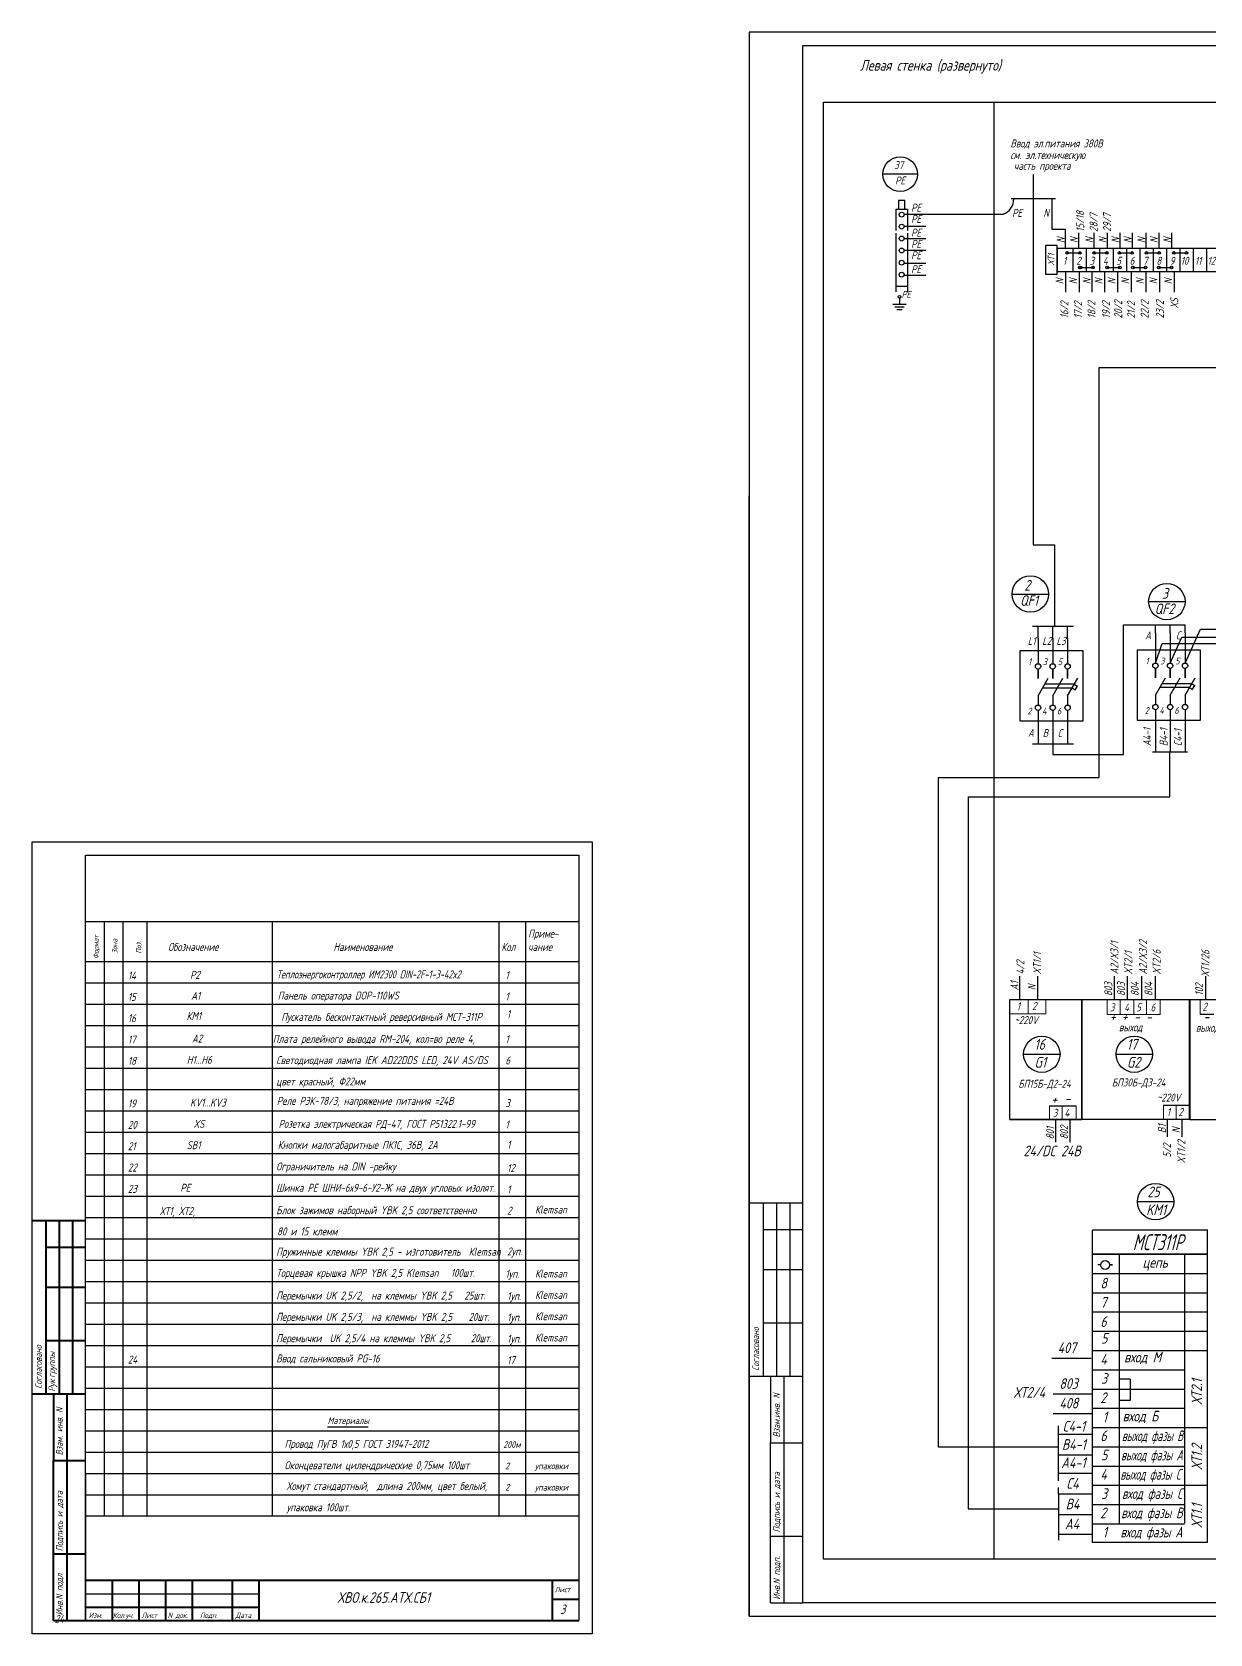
# Model space of a CAD drawing. Header units: millimetres. Extents: x 2155 to 4370, y 1157 to 1761.
# Drawn here: x 3260 to 3702, y 1160 to 1761 of the extents above; entities that cross this region are included whole.
import ezdxf

# ---------------------------------------------------------------- set-up
doc = ezdxf.new("R2010")
doc.units = ezdxf.units.MM
doc.linetypes.add('HIDDEN', pattern=[0.375, 0.25, -0.125])
doc.layers.add('MAIN', color=7, linetype='Continuous', lineweight=50)
for name, color, linetype in [('TEXT', 250, 'Continuous'), ('АСУТП', 7, 'Continuous'), ('ссылки', 7, 'Continuous')]:
    doc.layers.add(name, color=color, linetype=linetype)
doc.styles.add('GOST тип А', font='GOST_A.TTF', dxfattribs={"oblique": 15})
doc.styles.get("Standard").update_dxf_attribs({"font": 'GOST_A.TTF', "width": 0.8, "oblique": 15, "height": 3})

msp = doc.modelspace()

# ---------------------------------------------------------------- linework, layer by layer
at = {"color": 7}
for p, q in [((4370.023, 1761.1508), (3529.023, 1761.1508)), ((3529.023, 1761.1508), (3529.023, 1167.1508)), ((3583.9805, 1694.6882, -124.479), (3583.9805, 1690.6882, -124.479)), ((3583.9805, 1694.6882, -124.479), (3588.333, 1694.6882, -124.479)), ((3583.9805, 1694.6882, -124.479), (3584.9805, 1694.6882, -124.479)), ((3587.333, 1697.9657, -124.479), (3584.9805, 1697.9657, -124.479)), ((3584.9805, 1697.9657, -124.479), (3584.9805, 1694.6882, -124.479)), ((3587.333, 1694.6882, -124.479), (3587.333, 1697.9657, -124.479)), ((3587.333, 1694.6882, -124.479), (3588.333, 1694.6882, -124.479)), ((3588.333, 1694.6882, -124.479), (3588.333, 1690.6882, -124.479)), ((3642.3969, 1698.6635, -124.479), (3642.3969, 1687.2477, -124.479)), ((3583.9805, 1690.6882, -124.479), (3583.9805, 1686.6882, -124.479)), ((3587.0462, 1692.8775, -124.479), (3624.1532, 1692.8775, -124.479)), ((3587.0659, 1688.3504, -124.479), (3595.1733, 1688.3504, -124.479)), ((3588.333, 1690.6882, -124.479), (3588.333, 1686.6882, -124.479)), ((3583.9805, 1685.704, -124.479), (3583.9805, 1681.704, -124.479)), ((3583.9805, 1682.1961, -124.479), (3583.9805, 1665.9012, -124.479)), ((3587.0659, 1683.6692, -124.479), (3595.1733, 1683.6692, -124.479)), ((3588.333, 1685.704, -124.479), (3588.333, 1681.704, -124.479)), ((3588.333, 1682.1961, -124.479), (3588.333, 1665.9012, -124.479)), ((3642.3969, 1687.2477, -124.479), (3647.5006, 1687.2477, -124.479)), ((3647.5006, 1687.2477, -124.479), (3647.5006, 1680.051, -124.479)), ((3652.534, 1680.1288, -124.479), (3652.534, 1685.8864, -124.479)), ((3658.2774, 1680.1288, -124.479), (3658.2774, 1685.8864, -124.479)), ((3663.2622, 1680.1288, -124.479), (3663.2622, 1685.8864, -124.479)), ((3668.045, 1680.1288, -124.479), (3668.045, 1685.8864, -124.479)), ((3672.6916, 1680.1288, -124.479), (3672.6916, 1685.8864, -124.479)), ((3677.8291, 1680.1288, -124.479), (3677.8291, 1685.8864, -124.479)), ((3682.6776, 1680.1288, -124.479), (3682.6776, 1685.8864, -124.479)), ((3687.4848, 1680.1288, -124.479), (3687.4848, 1685.8864, -124.479)), ((3587.0659, 1679.3371, -124.479), (3595.1733, 1679.3371, -124.479)), ((3640.0948, 1681.1288, -124.479), (3640.0948, 1670.3788, -124.479)), ((3644.4495, 1681.1288, -124.479), (3640.0948, 1681.1288, -124.479)), ((3640.0948, 1680.1288, -124.479), (3640.0948, 1671.3788, -124.479)), ((3640.0948, 1680.1288, -124.479), (3640.0948, 1671.3788, -124.479)), ((3640.0948, 1680.1288, -124.479), (3640.0948, 1671.3788, -124.479)), ((3644.4495, 1670.3788, -124.479), (3644.4495, 1681.1288, -124.479)), ((3644.4495, 1680.1288, -124.479), (3644.4495, 1671.3788, -124.479)), ((3644.4495, 1680.1288, -124.479), (3700.4529, 1680.1288, -124.479)), ((3650.367, 1680.1288, -124.479), (3650.367, 1671.3788, -124.479)), ((3655.3736, 1680.1288, -124.479), (3655.3736, 1671.3788, -124.479)), ((3660.3803, 1680.1288, -124.479), (3660.3803, 1671.3788, -124.479)), ((3665.3869, 1680.1288, -124.479), (3665.3869, 1671.3788, -124.479)), ((3670.3935, 1680.1288, -124.479), (3670.3935, 1671.3788, -124.479)), ((3675.4002, 1680.1288, -124.479), (3675.4002, 1671.3788, -124.479)), ((3680.4068, 1680.1288, -124.479), (3680.4068, 1671.3788, -124.479)), ((3685.4135, 1680.1288, -124.479), (3685.4135, 1671.3788, -124.479)), ((3690.4201, 1680.1288, -124.479), (3690.4201, 1671.3788, -124.479)), ((3695.4267, 1680.1288, -124.479), (3695.4267, 1671.3788, -124.479)), ((3700.4529, 1680.1288, -124.479), (3700.4529, 1671.3788, -124.479)), ((3700.4529, 1680.1288, -124.479), (3700.4529, 1671.3788, -124.479)), ((3700.4529, 1680.1288, -124.479), (3700.4529, 1671.3788, -124.479)), ((3700.4529, 1680.1288, -124.479), (3700.4529, 1671.3788, -124.479)), ((3700.4529, 1680.1288, -124.479), (4047.791, 1680.1288, -124.479)), ((3583.9805, 1672.1762, -124.479), (3583.9805, 1668.1762, -124.479)), ((3587.0659, 1674.5372, -124.479), (3595.1733, 1674.5372, -124.479)), ((3588.333, 1672.1762, -124.479), (3588.333, 1668.1762, -124.479)), ((3640.0948, 1670.3788, -124.479), (3644.4495, 1670.3788, -124.479)), ((3644.4495, 1671.3788, -124.479), (3700.4529, 1671.3788, -124.479)), ((3647.745, 1663.5855, -124.479), (3647.745, 1671.3254, -124.479)), ((3652.8318, 1663.5855, -124.479), (3652.8318, 1671.3254, -124.479)), ((3657.6195, 1663.5855, -124.479), (3657.6195, 1671.3254, -124.479)), ((3662.3696, 1663.5855, -124.479), (3662.3696, 1671.3254, -124.479)), ((3667.2444, 1663.5855, -124.479), (3667.2444, 1671.3254, -124.479)), ((3672.3313, 1663.5855, -124.479), (3672.3313, 1671.3254, -124.479)), ((3677.842, 1663.5855, -124.479), (3677.842, 1671.3254, -124.479)), ((3682.9288, 1663.5855, -124.479), (3682.9288, 1671.3254, -124.479)), ((3688.4395, 1663.5855, -124.479), (3688.4395, 1671.3254, -124.479)), ((3700.4529, 1671.3788, -124.479), (4047.791, 1671.3788, -124.479)), ((3583.9805, 1668.1762, -124.479), (3583.9805, 1663.6841, -124.479)), ((3583.9805, 1665.9012, -124.479), (3588.333, 1665.9012, -124.479)), ((3587.0659, 1669.9433, -124.479), (3595.1733, 1669.9433, -124.479)), ((3588.333, 1668.1762, -124.479), (3588.333, 1663.6841, -124.479)), ((3529.023, 1167.1508), (3529.023, 1587.2155)), ((3637.2631, 1533.7313, -248.958), (3637.2631, 1538.3937, -248.958)), ((3637.2631, 1538.1635, -248.958), (3637.2631, 1538.1635, -248.958)), ((3642.7743, 1533.7313, -248.958), (3642.7743, 1538.3937, -248.958)), ((3648.3704, 1533.7313, -248.958), (3648.3704, 1538.3937, -248.958)), ((3681.2785, 1535.8048, -124.479), (3681.2785, 1538.8149, -124.479)), ((3681.2785, 1538.7481, -124.479), (3681.2785, 1538.7481, -124.479)), ((3686.7898, 1535.8048, -124.479), (3686.7898, 1538.8149, -124.479)), ((3692.3859, 1535.8048, -124.479), (3692.3859, 1538.8149, -124.479)), ((3637.2631, 1533.7313, -248.958), (3637.2631, 1524.2833, -248.958)), ((3642.7743, 1533.7313, -248.958), (3642.7743, 1524.2833, -248.958)), ((3648.3704, 1533.7313, -248.958), (3648.3704, 1524.2833, -248.958)), ((3681.2785, 1535.8048, -124.479), (3681.2785, 1524.5135, -124.479)), ((3681.2785, 1524.5135, -124.479), (3683.7962, 1531.8827)), ((3683.7962, 1531.8827), (3709.0669, 1531.8827)), ((3686.7898, 1535.8048, -124.479), (3686.7898, 1524.5135, -124.479)), ((3686.7898, 1524.5135, -124.479), (3691.2189, 1534.2195)), ((3691.2189, 1534.2195), (3704.5033, 1534.2195)), ((3692.3859, 1524.5135, -124.479), (3698.1321, 1537.1747)), ((3692.3859, 1535.8048, -124.479), (3692.3859, 1524.5135, -124.479)), ((3698.1321, 1537.1747), (3720.0577, 1537.1747)), ((3650.0491, 1515.1021, -248.958), (3638.9418, 1515.1021, -248.958)), ((3650.8969, 1516.558, -248.958), (3639.7896, 1516.558, -248.958)), ((3694.0646, 1515.3323, -124.479), (3682.9572, 1515.3323, -124.479)), ((3694.9124, 1516.7883, -124.479), (3683.805, 1516.7883, -124.479)), ((3637.2631, 1506.7833, -248.958), (3637.2631, 1494.2496, -248.958)), ((3642.7743, 1506.7834, -248.958), (3642.7743, 1494.2496, -248.958)), ((3648.3704, 1506.7833, -248.958), (3648.3704, 1494.2496, -248.958)), ((3681.2785, 1507.0135, -124.479), (3681.2785, 1491.2257, -124.479)), ((3686.7898, 1507.0136, -124.479), (3686.7898, 1491.2257, -124.479)), ((3692.3859, 1507.0135, -124.479), (3692.3859, 1491.2257, -124.479)), ((3630.4924, 1398.5357), (3630.4924, 1407.1101)), ((3637.2128, 1398.5357), (3637.2128, 1407.1101)), ((3666.0081, 1398.5357), (3666.0081, 1407.1101)), ((3670.8304, 1398.5357), (3670.8304, 1407.1101)), ((3676.1986, 1398.5357), (3676.1986, 1407.1101)), ((3681.3535, 1398.5357), (3681.3535, 1407.1101)), ((3700.2216, 1398.5357), (3700.2216, 1407.1101)), ((3626.725, 1398.3333), (3640.225, 1398.3333)), ((3626.725, 1398.3333), (3640.225, 1398.3333)), ((3653.725, 1385.9439), (3653.725, 1398.3333)), ((3654.2707, 1398.3333), (3694.0217, 1398.3333)), ((3663.2579, 1398.3333), (3683.0173, 1398.3333)), ((3663.2579, 1398.3333), (3683.0173, 1398.3333)), ((3663.2579, 1398.3333), (3683.0173, 1398.3333)), ((3663.2579, 1398.3333), (3683.0173, 1398.3333)), ((3694.225, 1385.9439), (3694.225, 1398.3333)), ((3703.1615, 1392.7142), (3698.1207, 1392.7142)), ((3641.5672, 1358.5225), (3651.5154, 1358.5225)), ((3643.8892, 1358.5225), (3651.5154, 1358.5225)), ((3643.8892, 1358.5225), (3651.5154, 1358.5225)), ((3643.8892, 1358.5225), (3651.5154, 1358.5225)), ((3684.3029, 1358.7533), (3694.251, 1358.7533)), ((3686.6249, 1358.7533), (3694.251, 1358.7533)), ((3686.6249, 1358.7533), (3694.251, 1358.7533)), ((3686.6249, 1358.7533), (3694.251, 1358.7533)), ((3626.725, 1353.3569), (3653.725, 1353.3569)), ((3643.9323, 1344.8164), (3643.9323, 1353.3907)), ((3649.3289, 1344.8164), (3649.3289, 1353.3907)), ((3685.8662, 1346.8592), (3685.8662, 1353.3907)), ((3691.2628, 1346.8592), (3691.2628, 1353.3907)), ((3700.7958, 1302.9223), (3657.6996, 1302.9223)), ((3660.7651, 1298.816), (3659.6927, 1298.816)), ((3662.4121, 1298.816), (3662.4121, 1298.816)), ((3664.0592, 1298.816), (3665.2412, 1298.816)), ((3665.2412, 1298.816), (3664.0592, 1298.816)), ((3667.6825, 1302.9223), (3667.6825, 1201.9453)), ((3700.7958, 1302.9223), (3675.8055, 1302.9223)), ((3692.2061, 1302.9223), (3692.2061, 1201.9453)), ((3657.6996, 1295.6642), (3700.7958, 1295.6642)), ((3657.6996, 1288.4061), (3700.7958, 1288.4061)), ((3657.6996, 1281.1841), (3700.7958, 1281.1841)), ((3657.6996, 1273.9621), (3700.7958, 1273.9621)), ((3657.2395, 1263.7994), (3642.4606, 1263.7994)), ((3657.6996, 1266.7402), (3700.7958, 1266.7402)), ((3657.6996, 1259.5182), (3692.2061, 1259.5182)), ((3671.8407, 1256.0152), (3667.6825, 1256.0152)), ((3671.8407, 1256.0152), (3671.8407, 1248.0505)), ((3657.7422, 1250.3463), (3642.9633, 1250.3463)), ((3657.6996, 1252.2962), (3692.2061, 1252.2962)), ((3657.6996, 1245.0742), (3692.2061, 1245.0742)), ((3671.8407, 1248.0505), (3667.6825, 1248.0505)), ((3657.7422, 1243.0132), (3642.9633, 1243.0132)), ((3657.6996, 1235.209), (3644.8578, 1235.209)), ((3657.6996, 1227.4999), (3644.8578, 1227.4999)), ((3657.6996, 1230.6302), (3692.2061, 1230.6302)), ((3657.6996, 1220.681), (3644.8578, 1220.681)), ((3657.6996, 1223.4083), (3692.2061, 1223.4083)), ((3657.6996, 1216.1863), (3700.7958, 1216.1863)), ((3657.6996, 1212.8804), (3644.8578, 1212.8804)), ((3657.6996, 1208.9643), (3692.2061, 1208.9643)), ((3657.6996, 1205.1713), (3644.8578, 1205.1713)), ((3657.6996, 1201.7423), (3692.2061, 1201.7423)), ((3657.6996, 1197.7327), (3644.8578, 1197.7327)), ((3280.0717, 1180.4493), (3280.0717, 1165.4493)), ((3280.0717, 1175.4493), (3345.0717, 1175.4493)), ((3529.023, 1167.1508), (4370.023, 1167.1508))]:
    msp.add_line(p, q, dxfattribs=at)
at = {"color": 7, "lineweight": 30}
for p, q in [((3549.023, 1172.1508), (3549.023, 1756.1508)), ((3549.023, 1756.1508), (4365.023, 1756.1508)), ((3635.4012, 1707.7706, -124.479), (3635.4012, 1568.9183, -124.479)), ((3643.8207, 1698.6635, -124.479), (3627.206, 1698.6635, -124.479)), ((3648.2008, 1678.298), (3653.0176, 1678.298)), ((3658.3256, 1678.298), (3663.1425, 1678.298)), ((3667.7487, 1678.298), (3672.5656, 1678.298)), ((3677.9237, 1678.298), (3682.7405, 1678.298)), ((3688.1487, 1678.298), (3692.9656, 1678.298)), ((3653.1128, 1672.8387), (3657.9297, 1672.8387)), ((3663.1875, 1672.8387), (3668.0044, 1672.8387)), ((3672.8111, 1672.8387), (3677.628, 1672.8387)), ((3682.535, 1672.8387), (3687.3518, 1672.8387)), ((3582.8049, 1659.07, -124.479), (3587.8049, 1659.07, -124.479)), ((3583.5549, 1658.07, -124.479), (3587.0549, 1658.07, -124.479)), ((3585.3049, 1661.3619, -124.479), (3585.3049, 1659.07, -124.479)), ((3584.3049, 1657.07, -124.479), (3586.3049, 1657.07, -124.479)), ((3660.2532, 1552.0116), (3660.2532, 1635.3317)), ((3660.2532, 1635.3317), (3718.0366, 1635.3317)), ((3635.4012, 1568.9183), (3643.4175, 1568.9183)), ((3643.4175, 1568.9183), (3643.4175, 1538.3937)), ((3660.2532, 1481.6484), (3660.2532, 1552.0116)), ((3635.2083, 1538.3937, -124.479), (3650.5206, 1538.3937, -124.479)), ((3669.3059, 1538.8149), (3692.3859, 1538.8149)), ((3669.3059, 1490.2187, -124.479), (3669.3059, 1538.8149, -124.479)), ((3635.2083, 1494.2987, -124.479), (3650.5206, 1494.2987, -124.479)), ((3642.7743, 1494.2496, -248.958), (3642.7743, 1490.2187, -248.958)), ((3642.7743, 1490.2187, -124.479), (3669.3059, 1490.2187, -124.479)), ((3680.2334, 1491.1767), (3693.3325, 1491.1767)), ((3686.7043, 1474.372), (3686.7043, 1491.1767)), ((3599.7785, 1481.6484), (3660.2532, 1481.6484)), ((3599.7785, 1481.6484), (3599.7785, 1230.5887)), ((3611.1354, 1474.372), (3611.1354, 1207.3437)), ((3611.1354, 1474.372), (3686.7043, 1474.372)), ((3626.725, 1398.3333), (3653.725, 1398.3333)), ((3626.725, 1353.3569), (3626.725, 1398.3333)), ((3653.725, 1353.3569), (3653.725, 1398.3333)), ((3653.725, 1398.3333), (3694.225, 1398.3333)), ((3653.725, 1353.3569), (3653.725, 1398.3333)), ((3653.725, 1398.3333), (3653.725, 1353.3569)), ((3653.725, 1398.3333), (3653.725, 1353.3569)), ((3694.0217, 1353.3569), (3694.0217, 1398.3333)), ((3694.0217, 1353.3569), (3694.0217, 1398.3333)), ((3694.0217, 1398.3333), (3694.0217, 1353.3569)), ((3694.225, 1353.3569), (3694.225, 1398.3333)), ((3694.225, 1353.3569), (3694.225, 1398.3333)), ((3694.225, 1353.3569), (3694.225, 1398.3333)), ((3694.225, 1353.3569), (3694.225, 1398.3333)), ((3694.225, 1398.3333), (3694.225, 1353.3569)), ((3694.0139, 1386.2053), (3694.0139, 1386.2053)), ((3694.0139, 1382.4553), (3694.0139, 1382.4553)), ((3694.0139, 1371.5712), (3694.0139, 1371.5712)), ((3694.0139, 1367.8212), (3694.0139, 1367.8212)), ((3653.725, 1353.3569), (3626.725, 1353.3569)), ((3694.225, 1353.3569), (3653.725, 1353.3569)), ((3694.225, 1353.3569), (3746.7181, 1353.5382)), ((3700.9692, 1311.8848), (3657.6996, 1311.8848)), ((3657.6996, 1194.6872), (3657.6996, 1311.8848)), ((3700.7958, 1194.6872), (3700.7958, 1311.8848)), ((3657.6996, 1302.9223), (3700.7958, 1302.9223)), ((3657.6996, 1266.7402), (3700.7958, 1266.7402)), ((3644.8584, 1238.4593), (3644.8584, 1217.8598)), ((3657.6996, 1237.8522), (3700.7958, 1237.8522)), ((3599.7785, 1230.5887), (3644.8584, 1230.5887)), ((3644.8909, 1212.8804), (3644.8909, 1215.4125)), ((3644.8909, 1212.8804), (3644.8909, 1195.6378)), ((3611.1354, 1207.3437), (3644.8909, 1207.3437)), ((3700.7958, 1194.6872), (3657.6996, 1194.6872)), ((4365.023, 1172.1508), (3549.023, 1172.1508))]:
    msp.add_line(p, q, dxfattribs=at)
at = {"color": 7, "linetype": 'Continuous'}
for p, q in [((3592.1052, 1707.846, -124.479), (3579.1052, 1707.846, -124.479)), ((3627.5939, 1550.4113), (3641.2439, 1550.4113)), ((3678.7552, 1547.5916), (3692.4052, 1547.5916)), ((3637.2631, 1518.7833, -248.958), (3637.2631, 1522.2833, -248.958)), ((3637.2631, 1522.2833, -248.958), (3637.2631, 1518.7833, -248.958)), ((3637.2631, 1522.2833, -248.958), (3637.2631, 1518.7833, -248.958)), ((3637.2631, 1522.2833, -248.958), (3637.2631, 1518.7833, -248.958)), ((3637.2631, 1522.2833, -248.958), (3637.2631, 1518.7833, -248.958)), ((3642.7743, 1518.7833, -248.958), (3642.7743, 1522.2833, -248.958)), ((3642.7743, 1522.2833, -248.958), (3642.7743, 1518.7833, -248.958)), ((3642.7743, 1522.2833, -248.958), (3642.7743, 1518.7833, -248.958)), ((3642.7743, 1522.2833, -248.958), (3642.7743, 1518.7833, -248.958)), ((3642.7743, 1522.2833, -248.958), (3642.7743, 1518.7833, -248.958)), ((3648.3704, 1518.7833, -248.958), (3648.3704, 1522.2833, -248.958)), ((3648.3704, 1522.2833, -248.958), (3648.3704, 1518.7833, -248.958)), ((3648.3704, 1522.2833, -248.958), (3648.3704, 1518.7833, -248.958)), ((3648.3704, 1522.2833, -248.958), (3648.3704, 1518.7833, -248.958)), ((3648.3704, 1522.2833, -248.958), (3648.3704, 1518.7833, -248.958)), ((3681.2785, 1519.0135, -124.479), (3681.2785, 1522.5135, -124.479)), ((3681.2785, 1522.5135, -124.479), (3681.2785, 1519.0135, -124.479)), ((3681.2785, 1522.5135, -124.479), (3681.2785, 1519.0135, -124.479)), ((3681.2785, 1522.5135, -124.479), (3681.2785, 1519.0135, -124.479)), ((3681.2785, 1522.5135, -124.479), (3681.2785, 1519.0135, -124.479)), ((3686.7898, 1519.0135, -124.479), (3686.7898, 1522.5135, -124.479)), ((3686.7898, 1522.5135, -124.479), (3686.7898, 1519.0135, -124.479)), ((3686.7898, 1522.5135, -124.479), (3686.7898, 1519.0135, -124.479)), ((3686.7898, 1522.5135, -124.479), (3686.7898, 1519.0135, -124.479)), ((3686.7898, 1522.5135, -124.479), (3686.7898, 1519.0135, -124.479)), ((3692.3859, 1519.0135, -124.479), (3692.3859, 1522.5135, -124.479)), ((3692.3859, 1522.5135, -124.479), (3692.3859, 1519.0135, -124.479)), ((3692.3859, 1522.5135, -124.479), (3692.3859, 1519.0135, -124.479)), ((3692.3859, 1522.5135, -124.479), (3692.3859, 1519.0135, -124.479)), ((3692.3859, 1522.5135, -124.479), (3692.3859, 1519.0135, -124.479)), ((3637.2634, 1512.2198, -248.958), (3641.0961, 1518.8018, -248.958)), ((3642.7747, 1512.2198, -248.958), (3646.6074, 1518.8018, -248.958)), ((3648.3708, 1512.2198, -248.958), (3652.2035, 1518.8018, -248.958)), ((3650.0158, 1515.1021, -248.958), (3651.1826, 1514.4293, -248.958)), ((3650.8772, 1516.5694, -248.958), (3652.0303, 1515.9045, -248.958)), ((3651.1781, 1514.453, -248.958), (3652.0394, 1515.9203, -248.958)), ((3681.2789, 1512.4501, -124.479), (3685.1116, 1519.032, -124.479)), ((3686.7902, 1512.4501, -124.479), (3690.6229, 1519.032, -124.479)), ((3692.3862, 1512.4501, -124.479), (3696.2189, 1519.032, -124.479)), ((3694.0313, 1515.3323, -124.479), (3695.198, 1514.6596, -124.479)), ((3694.8926, 1516.7997, -124.479), (3696.0458, 1516.1348, -124.479)), ((3695.1936, 1514.6832, -124.479), (3696.0549, 1516.1506, -124.479)), ((3637.2631, 1512.218, -248.958), (3637.2631, 1508.7833, -248.958)), ((3637.2631, 1512.218, -248.958), (3637.2631, 1508.7833, -248.958)), ((3637.2631, 1512.218, -248.958), (3637.2631, 1508.7833, -248.958)), ((3637.2631, 1512.218, -248.958), (3637.2631, 1508.7833, -248.958)), ((3642.7743, 1512.218, -248.958), (3642.7743, 1508.7833, -248.958)), ((3642.7743, 1512.218, -248.958), (3642.7743, 1508.7833, -248.958)), ((3642.7743, 1512.218, -248.958), (3642.7743, 1508.7833, -248.958)), ((3642.7743, 1512.218, -248.958), (3642.7743, 1508.7833, -248.958)), ((3648.3704, 1512.218, -248.958), (3648.3704, 1508.7833, -248.958)), ((3648.3704, 1512.218, -248.958), (3648.3704, 1508.7833, -248.958)), ((3648.3704, 1512.218, -248.958), (3648.3704, 1508.7833, -248.958)), ((3648.3704, 1512.218, -248.958), (3648.3704, 1508.7833, -248.958)), ((3681.2785, 1512.4483, -124.479), (3681.2785, 1509.0135, -124.479)), ((3681.2785, 1512.4483, -124.479), (3681.2785, 1509.0135, -124.479)), ((3681.2785, 1512.4483, -124.479), (3681.2785, 1509.0135, -124.479)), ((3681.2785, 1512.4483, -124.479), (3681.2785, 1509.0135, -124.479)), ((3686.7898, 1512.4483, -124.479), (3686.7898, 1509.0135, -124.479)), ((3686.7898, 1512.4483, -124.479), (3686.7898, 1509.0135, -124.479)), ((3686.7898, 1512.4483, -124.479), (3686.7898, 1509.0135, -124.479)), ((3686.7898, 1512.4483, -124.479), (3686.7898, 1509.0135, -124.479)), ((3692.3859, 1512.4483, -124.479), (3692.3859, 1509.0135, -124.479)), ((3692.3859, 1512.4483, -124.479), (3692.3859, 1509.0135, -124.479)), ((3692.3859, 1512.4483, -124.479), (3692.3859, 1509.0135, -124.479)), ((3692.3859, 1512.4483, -124.479), (3692.3859, 1509.0135, -124.479)), ((3631.8645, 1377.8445, -124.479), (3645.5145, 1377.8445, -124.479)), ((3666.5097, 1377.8445, -124.479), (3680.1597, 1377.8445, -124.479)), ((3688.1627, 1322.5326, -124.479), (3674.5127, 1322.5326, -124.479))]:
    msp.add_line(p, q, dxfattribs=at)
at = {"color": 7, "linetype": 'Continuous', "lineweight": 30}
for p, q in [((3630.5811, 1529.2833, -248.958), (3654.0406, 1529.2833, -248.958)), ((3630.5811, 1502.7833, -248.958), (3630.5811, 1529.2833, -248.958)), ((3654.0406, 1529.2833, -248.958), (3654.0406, 1502.7833, -248.958)), ((3674.5966, 1529.5135, -124.479), (3698.0561, 1529.5135, -124.479)), ((3674.5966, 1503.0135, -124.479), (3674.5966, 1529.5135, -124.479)), ((3698.0561, 1529.5135, -124.479), (3698.0561, 1503.0135, -124.479)), ((3654.0406, 1502.7833, -248.958), (3630.5811, 1502.7833, -248.958)), ((3698.0561, 1503.0135, -124.479), (3674.5966, 1503.0135, -124.479)), ((3694.0217, 1398.3333), (3746.7181, 1398.3333))]:
    msp.add_line(p, q, dxfattribs=at)
for p, q in [((3260.0717, 1457.4493), (3470.0717, 1457.4493)), ((3260.0717, 1160.4493), (3260.0717, 1457.4493)), ((3470.0717, 1457.4493), (3470.0717, 1160.4493)), ((3280.0717, 1404.5713), (3465.0717, 1404.5713)), ((3280.0717, 1404.5713), (3465.0717, 1404.5713)), ((3280.0717, 1396.5713), (3465.0717, 1396.5713)), ((3280.0717, 1396.5713), (3465.0717, 1396.5713)), ((3280.0717, 1388.5713), (3465.0717, 1388.5713)), ((3280.0717, 1388.5713), (3465.0717, 1388.5713)), ((3280.0717, 1380.5713), (3465.0717, 1380.5713)), ((3280.0717, 1372.5713), (3465.0717, 1372.5713)), ((3280.0717, 1364.5713), (3465.0717, 1364.5713)), ((3280.0717, 1356.5713), (3465.0717, 1356.5713)), ((3280.0717, 1348.5713), (3465.0717, 1348.5713)), ((3280.0717, 1340.5713), (3465.0717, 1340.5713)), ((3280.0717, 1332.5713), (3465.0717, 1332.5713)), ((3280.0717, 1324.5713), (3465.0717, 1324.5713)), ((3280.0717, 1316.5713), (3465.0717, 1316.5713)), ((3280.0717, 1308.5713), (3465.0717, 1308.5713)), ((3280.0717, 1300.5713), (3465.0717, 1300.5713)), ((3280.0717, 1292.5713), (3465.0717, 1292.5713)), ((3280.0717, 1284.5713), (3465.0717, 1284.5713)), ((3280.0717, 1276.5713), (3465.0717, 1276.5713)), ((3280.0717, 1268.5713), (3465.0717, 1268.5713)), ((3280.0717, 1260.5713), (3465.0717, 1260.5713)), ((3280.0717, 1252.5713), (3465.0717, 1252.5713)), ((3280.0717, 1244.5713), (3465.0717, 1244.5713)), ((3370.9061, 1238.1784), (3386.0858, 1238.1784)), ((3280.0717, 1236.5713), (3465.0717, 1236.5713)), ((3280.0717, 1228.5713), (3465.0717, 1228.5713)), ((3280.0717, 1220.5713), (3465.0717, 1220.5713)), ((3280.0717, 1212.5713), (3465.0717, 1212.5713)), ((3280.0717, 1204.6933), (3465.0717, 1204.6933)), ((3470.0717, 1160.4493), (3260.0717, 1160.4493))]:
    msp.add_line(p, q)
at = {"lineweight": 30}
for p, q in [((3280.0717, 1452.4493), (3465.0717, 1452.4493)), ((3280.0717, 1165.4493), (3280.0717, 1452.4493)), ((3465.0717, 1452.4493), (3465.0717, 1165.4493)), ((3280.0717, 1427.5713), (3465.0717, 1427.5713)), ((3287.0717, 1427.5713), (3287.0717, 1204.6933)), ((3294.0717, 1427.5713), (3294.0717, 1204.6933)), ((3303.0717, 1427.5713), (3303.0717, 1204.6933)), ((3350.0717, 1427.5713), (3350.0717, 1204.6933)), ((3435.0717, 1427.5713), (3435.0717, 1204.6933)), ((3445.0717, 1427.5713), (3445.0717, 1204.6933)), ((3280.0717, 1412.5713), (3465.0717, 1412.5713)), ((3280.0717, 1220.4493), (3280.0717, 1165.4493))]:
    msp.add_line(p, q, dxfattribs=at)
at = {"color": 7, "linetype": 'Continuous', "lineweight": 0}
for p, q in [((3633.633, 1398.3333), (3633.633, 1393.05)), ((3640.225, 1398.3333), (3640.225, 1393.05)), ((3663.2579, 1398.3333), (3663.2579, 1392.7713)), ((3668.0158, 1398.3333), (3668.0158, 1392.7713)), ((3673.1376, 1398.3333), (3673.1376, 1392.7713)), ((3677.8955, 1398.3333), (3677.8955, 1392.7713)), ((3683.0173, 1398.3333), (3683.0173, 1392.7713)), ((3698.1207, 1398.3333), (3698.1207, 1392.7142)), ((3698.1207, 1392.7142), (3698.1207, 1398.3333)), ((3640.225, 1393.05), (3626.725, 1393.05)), ((3673.1376, 1392.7713), (3663.3179, 1392.7713)), ((3683.0173, 1392.7713), (3673.1976, 1392.7713)), ((3641.5672, 1358.5225), (3641.5672, 1353.397)), ((3646.3128, 1358.5225), (3646.3128, 1353.397)), ((3651.5154, 1358.5225), (3651.5154, 1353.397)), ((3684.3029, 1358.7533), (3684.3029, 1353.5174)), ((3689.0485, 1358.7533), (3689.0485, 1353.5174)), ((3694.0478, 1358.8867), (3694.0478, 1355.2393)), ((3694.251, 1358.7533), (3694.251, 1353.5174)), ((3651.5154, 1353.397), (3641.5672, 1353.397)), ((3694.251, 1353.5174), (3684.3029, 1353.5174))]:
    msp.add_line(p, q, dxfattribs=at)
at = {"color": 7, "lineweight": 40}
for p, q in [((3465.0717, 1180.4493), (3280.0717, 1180.4493)), ((3290.0717, 1180.4493), (3290.0717, 1165.4493)), ((3300.0717, 1180.4493), (3300.0717, 1165.4493)), ((3310.0717, 1180.4493), (3310.0717, 1165.4493)), ((3320.0717, 1180.4493), (3320.0717, 1165.4493)), ((3335.0717, 1180.4493), (3335.0717, 1165.4493)), ((3345.0717, 1180.4493), (3345.0717, 1165.4493)), ((3455.0717, 1180.4493), (3455.0717, 1165.4493)), ((3455.0717, 1173.4493), (3465.0717, 1173.4493)), ((3280.0717, 1170.4493), (3345.0717, 1170.4493)), ((3280.0717, 1165.4493), (3465.0717, 1165.4493))]:
    msp.add_line(p, q, dxfattribs=at)
at = {"lineweight": 40}
msp.add_line((3268.0717, 1165.4493), (3465.0717, 1165.4493), dxfattribs=at)
at = {"color": 7, "linetype": 'Continuous'}
for centre, radius in [((3585.6052, 1707.846, -124.479), 6.5), ((3634.4189, 1550.4113), 6.825), ((3685.5802, 1547.5916), 6.825), ((3637.2631, 1523.2833, -248.958), 1), ((3642.7743, 1523.2833, -248.958), 1), ((3648.3704, 1523.2833, -248.958), 1), ((3681.2785, 1523.5135, -124.479), 1), ((3686.7898, 1523.5135, -124.479), 1), ((3692.3859, 1523.5135, -124.479), 1), ((3637.2631, 1507.7833, -248.958), 1), ((3642.7903, 1507.7833, -248.958), 1), ((3648.3764, 1507.7833, -248.958), 1), ((3681.2785, 1508.0135, -124.479), 1), ((3686.8058, 1508.0135, -124.479), 1), ((3692.3919, 1508.0135, -124.479), 1), ((3638.6895, 1377.8445, -124.479), 6.825), ((3673.3347, 1377.8445, -124.479), 6.825), ((3681.3377, 1322.5326, -124.479), 6.825)]:
    msp.add_circle(centre, radius, dxfattribs=at)
at = {"color": 7}
for centre, radius in [((3586.1505, 1692.6885, -124.479), 0.9154), ((3586.1505, 1688.1963, -124.479), 0.9154), ((3586.1505, 1683.7042, -124.479), 0.9154), ((3586.1505, 1679.2121, -124.479), 0.9154), ((3648.2286, 1678.298), 0.497), ((3652.9715, 1678.298), 0.497), ((3658.3534, 1678.298), 0.497), ((3663.0963, 1678.298), 0.497), ((3667.7765, 1678.298), 0.497), ((3672.5194, 1678.298), 0.497), ((3677.9514, 1678.298), 0.497), ((3682.6944, 1678.298), 0.497), ((3688.1765, 1678.298), 0.497), ((3692.9194, 1678.298), 0.497), ((3586.1505, 1674.6686, -124.479), 0.9154), ((3586.1505, 1670.1764, -124.479), 0.9154), ((3652.9715, 1672.8387), 0.497), ((3653.1406, 1672.8387), 0.497), ((3657.8835, 1672.8387), 0.497), ((3663.2153, 1672.8387), 0.497), ((3667.9582, 1672.8387), 0.497), ((3672.8389, 1672.8387), 0.497), ((3677.5818, 1672.8387), 0.497), ((3682.5628, 1672.8387), 0.497), ((3687.3057, 1672.8387), 0.497), ((3662.4121, 1298.816), 1.6471)]:
    msp.add_circle(centre, radius, dxfattribs=at)
at = {"color": 7, "lineweight": -3}
msp.add_circle((3585.3049, 1661.8619, -124.479), 0.5, dxfattribs=at)
msp.add_arc((3622.2927, 1698.4393, -124.479), 5.8648, 288.4954137, 2.1903303, dxfattribs=at)
at = {"layer": 'MAIN', "color": 7, "linetype": 'Continuous', "lineweight": 30}
for p, q in [((3529.023, 1322.1627), (3549.023, 1322.1627)), ((3534.2215, 1322.1627), (3534.2215, 1257.1627)), ((3534.2215, 1312.1627), (3549.023, 1312.1627)), ((3534.2215, 1297.1627), (3549.023, 1297.1627)), ((3534.2215, 1277.1627), (3549.023, 1277.1627)), ((3529.023, 1257.1627), (3549.023, 1257.1627)), ((3537.023, 1257.1508), (3537.023, 1232.1508)), ((3542.023, 1257.1508), (3542.023, 1172.1508)), ((3537.023, 1172.1508), (3537.023, 1232.1508)), ((3537.023, 1232.1508), (3549.023, 1232.1508)), ((3537.023, 1197.1508), (3549.023, 1197.1508)), ((3537.023, 1172.1508), (3549.023, 1172.1508))]:
    msp.add_line(p, q, dxfattribs=at)
at = {"layer": 'MAIN', "color": 7, "linetype": 'Continuous', "lineweight": -3}
for p, q in [((3539.2215, 1322.1627), (3539.2215, 1257.1627)), ((3544.2215, 1322.1627), (3544.2215, 1257.1627))]:
    msp.add_line(p, q, dxfattribs=at)
at = {"layer": 'MAIN', "color": 7, "linetype": 'Continuous', "lineweight": 40}
for p, q in [((3260.0717, 1315.4613), (3280.0717, 1315.4613)), ((3265.2703, 1315.4613), (3265.2703, 1250.4613)), ((3270.2703, 1315.4613), (3270.2703, 1250.4613)), ((3275.2703, 1315.4613), (3275.2703, 1250.4613)), ((3265.2703, 1305.4613), (3280.0717, 1305.4613)), ((3265.2703, 1290.4613), (3280.0717, 1290.4613)), ((3265.2703, 1270.4613), (3280.0717, 1270.4613)), ((3260.0717, 1250.4613), (3280.0717, 1250.4613)), ((3268.0717, 1250.4493), (3268.0717, 1225.4493)), ((3273.0717, 1250.4493), (3273.0717, 1165.4493)), ((3268.0717, 1165.4493), (3268.0717, 1225.4493)), ((3268.0717, 1225.4493), (3280.0717, 1225.4493)), ((3268.0717, 1190.4493), (3280.0717, 1190.4493))]:
    msp.add_line(p, q, dxfattribs=at)
at = {"layer": 'АСУТП', "color": 7}
for p, q in [((3556.8656, 1188.5252, -248.958), (3556.8656, 1734.8822, -248.958)), ((3556.8656, 1734.8822, -248.958), (4357.789, 1734.8822, -248.958)), ((3620.825, 1188.5252, -248.958), (3620.825, 1734.8822, -248.958)), ((4160.0526, 1188.5252, -248.958), (3556.8656, 1188.5252, -248.958))]:
    msp.add_line(p, q, dxfattribs=at)

# ---------------------------------------------------------------- texts
at = {"color": 7, "oblique": 15}
for s, height, p in [('Ввод эл.питания 380В', 3, (3626.9162, 1717.8883, -124.479)), ('см. эл.техническую ', 3, (3626.9162, 1713.5489, -124.479)), ('часть проекта', 3, (3628.2252, 1709.4767, -124.479)), ('1', 3, (3646.5963, 1673.8724, -124.479)), ('2', 3, (3651.603, 1673.8724, -124.479)), ('3', 3, (3656.6096, 1673.8724, -124.479)), ('4', 3, (3661.6163, 1673.8724, -124.479)), ('5', 3, (3666.6229, 1673.8724, -124.479)), ('6', 3, (3671.6295, 1673.8724, -124.479)), ('7', 3, (3676.6362, 1673.8724, -124.479)), ('8', 3, (3681.6428, 1673.8724, -124.479)), ('9', 3, (3686.6495, 1673.8724, -124.479)), ('10', 3, (3690.7736, 1673.8724, -124.479)), ('11', 3, (3696.0723, 1673.8724, -124.479)), ('12', 3, (3700.8033, 1673.8724, -124.479)), ('А1', 3, (3319.7223, 1398.2258)), ('КМ1', 3, (3317.999, 1390.6796)), ('Пускатель бесконтактный реверсивный МСТ-311Р', 3, (3353.5158, 1390.3417)), ('А2', 3, (3320.0392, 1382.2258)), ('Плата релейного вывода RM-204, кол=во реле 4,  ', 3, (3350.3262, 1382.0913)), ('Светодиодная лампа IEK AD22DDS LED, 24V AS/DS', 3, (3351.6342, 1374.1194)), ('цвет красный, Ф22мм', 3, (3351.6342, 1366.1194)), ('Ограничитель на DIN -рейку', 3, (3351.6342, 1334.2606)), ('РЕ', 3, (3315.6703, 1326.2606)), ('Шинка РЕ ШНИ-6х9-6-У2-Ж на двух угловых изолят.', 3, (3351.6342, 1326.2606)), ('ХТ1, ХТ2,', 3, (3307.9586, 1317.5318)), ('Ввод сальниковый PG-16', 3, (3351.6342, 1262.2606)), ('Провод ПуГВ 1х0,5 ГОСТ 31947-2012', 3, (3354.7664, 1230.2237)), ('Лист', 2, (3456.0717, 1176.1086)), ('3', 3.5, (3458.0717, 1167.9547)), ('Изм.', 2, (3281.3255, 1166.4493)), ('Кол.уч.', 2, (3290.3785, 1166.4493)), ('Лист', 2, (3301.1504, 1166.4493)), ('N док.', 2, (3310.9471, 1166.4493)), ('Подп.', 2, (3323.0717, 1166.4493)), ('Дата', 2, (3336.4065, 1166.4493))]:
    msp.add_text(s, height=height, dxfattribs=at).set_placement(p)
at = {"color": 7, "linetype": 'Continuous', "oblique": 15}
for s, height, p in [('37', 3, (3583.3169, 1709.7231, -124.479)), ('PE', 3, (3583.6758, 1703.9731, -124.479)), ('PE', 3, (3589.6828, 1693.7707, -124.479)), ('PE', 3, (3627.5464, 1691.8169, -124.479)), ('N', 3, (3639.2615, 1691.8169, -124.479)), ('PE', 3, (3589.6828, 1689.584, -124.479)), ('PE', 3, (3589.6828, 1684.413, -124.479)), ('PE', 3, (3589.6828, 1680.1528, -124.479)), ('PE', 3, (3589.6828, 1675.9661, -124.479)), ('PE', 3, (3589.6828, 1670.729, -124.479)), ('PE', 2.5, (3586.1497, 1661.5339, -124.479)), ('QF1', 4, (3630.523, 1545.9547, -124.479)), ('2', 4, (3632.1403, 1551.7047, -124.479)), ('3', 4, (3683.757, 1548.619, -124.479)), ('QF2', 4, (3680.9915, 1542.869, -124.479)), ('L1', 3, (3633.4019, 1531.3369, -248.958)), ('L2', 3, (3638.8283, 1531.3369, -248.958)), ('L3', 3, (3644.1736, 1531.3369, -248.958)), ('A', 3, (3677.4173, 1533.4104, -124.479)), ('C', 3, (3688.95, 1533.4104, -124.479)), ('1', 2.5, (3633.5862, 1523.7833, -248.958)), ('3', 2.5, (3639.0975, 1523.7833, -248.958)), ('5', 2.5, (3644.6935, 1523.7833, -248.958)), ('1', 2.5, (3677.6016, 1524.0135, -124.479)), ('3', 2.5, (3683.1129, 1524.0135, -124.479)), ('5', 2.5, (3688.709, 1524.0135, -124.479)), ('2', 2.5, (3633.2729, 1505.2833, -248.958)), ('4', 2.5, (3638.8001, 1505.2833, -248.958)), ('6', 2.5, (3644.3862, 1505.2833, -248.958)), ('2', 2.5, (3677.2883, 1505.5135, -124.479)), ('4', 2.5, (3682.8156, 1505.5135, -124.479)), ('6', 2.5, (3688.4017, 1505.5135, -124.479)), ('A', 3, (3633.4976, 1496.8719, -248.958)), ('B', 3, (3639.0249, 1496.7752, -248.958)), ('C', 3, (3644.6109, 1496.7752, -248.958)), ('Р2', 3, (3319.3279, 1406.0948)), ('16', 4, (3635.8965, 1379.553, -124.479)), ('17', 4, (3670.5417, 1379.553, -124.479)), ('G1', 4, (3635.9611, 1372.8417, -124.479)), ('G2', 4, (3670.6062, 1372.8417, -124.479)), ('KV1...KV3', 3, (3319.3279, 1358.2162)), ('Реле РЭК-78/3, напряжение питания =24В', 3, (3351.8336, 1358.8443)), ('24/DC 24В', 4, (3631.8424, 1339.6021)), ('25', 4, (3678.3111, 1324.2411, -124.479)), ('KМ1', 4, (3677.8441, 1317.5299, -124.479)), ('цепь', 4, (3676.4668, 1297.7914)), ('8', 4, (3660.654, 1290.0189)), ('7', 4, (3660.654, 1282.7969)), ('6', 4, (3660.654, 1275.5749)), ('407', 4, (3644.6241, 1265.8004, -124.479)), ('5', 4, (3660.9399, 1269.3449)), ('4', 4, (3660.6512, 1261.4785)), ('вход М', 4, (3669.5299, 1262.2497)), ('803', 4, (3645.2517, 1252.3472, -124.479)), ('3', 4, (3660.9399, 1254.2565)), ('ХТ2/4', 4, (3628.1945, 1249.0374)), ('2', 4, (3660.6283, 1247.0345)), ('408', 4, (3645.2517, 1245.0141, -124.479)), ('1', 4, (3661.5089, 1239.8126)), ('вход Б', 4, (3668.9609, 1240.1488)), ('С4-1', 4, (3646.5283, 1236.3424, -124.479)), ('В4-1', 4, (3646.2424, 1229.5009, -124.479)), ('6', 4, (3660.654, 1232.7575)), ('А4-1', 4, (3645.9622, 1222.682, -124.479)), ('5', 4, (3660.9399, 1225.5355)), ('4', 4, (3660.6512, 1218.3135)), ('С4', 4, (3647.9263, 1214.8813, -124.479)), ('3', 4, (3660.9399, 1211.0915)), ('В4', 4, (3647.6404, 1207.1722, -124.479)), ('2', 4, (3660.6283, 1203.8695)), ('А4', 4, (3647.3602, 1199.7337, -124.479)), ('1', 4, (3661.5089, 1196.6476))]:
    msp.add_text(s, height=height, dxfattribs=at).set_placement(p)
for s, height, p in [('15/18', 3, (3654.5732, 1686.2437, -124.479)), ('28/7', 3, (3659.6155, 1686.2437, -124.479)), ('29/7', 3, (3664.6578, 1686.2437, -124.479)), ('16/2', 3, (3648.6438, 1653.7611, -124.479)), ('17/2', 3, (3653.7306, 1653.7611, -124.479)), ('18/2', 3, (3658.8174, 1653.7611, -124.479)), ('19/2', 3, (3664.2513, 1653.7611, -124.479)), ('20/2', 3, (3668.8273, 1653.7611, -124.479)), ('21/2', 3, (3673.6892, 1653.7611, -124.479)), ('22/2', 3, (3678.7408, 1653.7611, -124.479)), ('23/2', 3, (3684.469, 1653.7611, -124.479)), ('ХS', 3, (3689.8895, 1657.5745, -124.479)), ('A4-1', 3, (3679.6917, 1493.3331, -124.479)), ('B4-1', 3, (3685.8784, 1493.3331, -124.479)), ('C4-1', 3, (3691.2403, 1493.3331, -124.479)), ('ХТ2.1', 4, (3698.8026, 1246.4452)), ('ХТ1.2', 4, (3698.8026, 1222.0303)), ('ХТ1.1', 4, (3698.8026, 1200.2793))]:
    msp.add_text(s, height=height, rotation=90, dxfattribs=at).set_placement(p)
at = {"color": 7, "oblique": 15}
for s, height, p in [('N', 3, (3647.2705, 1682.0205, -124.479)), ('N', 3, (3652.2359, 1682.0205, -124.479)), ('N', 3, (3657.9793, 1682.0205, -124.479)), ('N', 3, (3662.9641, 1682.0205, -124.479)), ('N', 3, (3667.7469, 1682.0205, -124.479)), ('N', 3, (3672.3935, 1682.0205, -124.479)), ('N', 3, (3677.531, 1682.0205, -124.479)), ('N', 3, (3682.2104, 1682.0205, -124.479)), ('N', 3, (3687.1867, 1682.0205, -124.479)), ('ХТ1', 2.5, (3643.4411, 1673.6989, -124.479)), ('N', 3, (3646.8487, 1666.5883, -124.479)), ('N', 3, (3651.9355, 1666.5883, -124.479)), ('N', 3, (3657.0223, 1666.5883, -124.479)), ('N', 3, (3661.4733, 1666.5883, -124.479)), ('N', 3, (3666.3482, 1666.5883, -124.479)), ('N', 3, (3671.435, 1666.5883, -124.479)), ('N', 3, (3676.9457, 1666.5883, -124.479)), ('N', 3, (3682.0325, 1666.5883, -124.479)), ('N', 3, (3687.5433, 1666.5883, -124.479)), ('A2/X3/1', 3, (3667.4234, 1407.7679, -124.479)), ('A2/X3/2', 3, (3678.15, 1407.7679, -124.479)), ('4/2', 3, (3632.1081, 1407.7679, -124.479)), ('XT1/1', 3, (3638.4538, 1407.7679, -124.479)), ('XT2/1', 3, (3672.6137, 1407.7679, -124.479)), ('XT2/6', 3, (3683.2637, 1407.7679, -124.479)), ('ХТ1/26', 3, (3701.5272, 1406.9218, -248.958)), ('A1', 3, (3629.8853, 1401.8299, -124.479)), ('N', 3, (3636.4333, 1401.8299, -124.479)), ('803', 3, (3665.1123, 1399.6243, -124.479)), ('803', 3, (3669.9346, 1399.6243, -124.479)), ('804', 3, (3675.0374, 1399.6243, -124.479)), ('804', 3, (3680.1923, 1399.6243, -124.479)), ('102', 3, (3699.1675, 1399.8064, -124.479)), ('B1', 3, (3685.259, 1348.2621, -124.479)), ('801', 3, (3643.3251, 1345.9049, -124.479)), ('802', 3, (3648.5494, 1345.9049, -124.479)), ('N', 3, (3690.4833, 1348.2621, -124.479)), ('XT1/2', 3, (3692.5221, 1336.9032, -124.479)), ('5/2', 3, (3687.0916, 1339.1425, -124.479))]:
    msp.add_text(s, height=height, rotation=90, dxfattribs=at).set_placement(p)
at = {"oblique": 15}
for s, height, p in [('Приме-', 3, (3446.0717, 1421.5713)), ('Обозначение', 3, (3311.0717, 1416.5713)), ('Наименование', 3, (3373.0717, 1416.5713)), ('Наименование', 3, (3373.0717, 1416.5713)), ('Кол', 3, (3436.0717, 1416.5713)), ('чание', 3, (3446.0717, 1416.5713)), ('Материалы', 2.5, (3370.9061, 1239.1784)), ('200м', 2.5, (3436.7664, 1230.2237)), ('Оконцеватели цилендрические 0,75мм 100шт', 3, (3354.7664, 1222.2237)), ('2', 2.5, (3437.5164, 1222.2237)), ('упаковки', 2.5, (3448.6109, 1222.2237)), ('2', 2.5, (3437.5164, 1214.2237)), ('упаковки', 2.5, (3448.6109, 1214.2237))]:
    msp.add_text(s, height=height, dxfattribs=at).set_placement(p)
for s, p in [('Формат', (3285.0717, 1413.5713)), ('Зона', (3292.0717, 1415.5713)), ('Поз.', (3301.0717, 1415.5713))]:
    msp.add_text(s, height=2, rotation=90, dxfattribs=at).set_placement(p)
at = {"color": 7, "style": 'GOST тип А', "oblique": 15}
for s, p in [('14', (3296.0036, 1405.8548)), ('1', (3437.5554, 1405.9958)), ('15', (3296.0036, 1397.8548)), ('1', (3437.5554, 1397.9958)), ('1', (3438.0932, 1391.4205)), ('16', (3296.0036, 1389.8548)), ('17', (3296.0036, 1381.8548)), ('1', (3437.5554, 1381.9958)), ('18', (3296.0036, 1373.8548)), ('Н1...Н6', (3318.0695, 1374.2372)), ('6', (3437.5554, 1373.9958)), ('19', (3296.0036, 1357.8548)), ('3', (3437.5554, 1357.9958)), ('20', (3296.0036, 1349.8548)), ('XS', (3320.586, 1350.2372)), ('Розетка электрическая РД-47, ГОСТ Р51322.1-99  ', (3352.515, 1350.2372)), ('1', (3437.5554, 1349.9958)), ('21', (3296.0036, 1341.8548)), ('SB1', (3318.0695, 1342.2372)), ('1', (3438.1968, 1342.4197)), ('22', (3296.0036, 1333.8548)), ('12', (3438.1968, 1333.6587)), ('23', (3296.0036, 1325.8548)), ('1', (3438.1968, 1325.6587)), ('Блок зажимов наборный YBK 2,5 соответственно ', (3351.6235, 1317.8553)), ('2', (3438.1968, 1317.6587)), (' Кlemsan', (3447.1235, 1318.1053)), ('80 и 15 клемм', (3351.9597, 1309.9179)), ('Пружинные клеммы YBK 2,5 - изготовитель  Кlemsan', (3351.6235, 1302.2959)), ('2уп.', (3438.1968, 1302.4001)), ('Торцевая крышка NPP YBK 2,5 Klemsan   100шт.', (3351.6235, 1294.3409)), ('1уп.', (3437.5554, 1293.9958)), (' Кlemsan', (3447.1235, 1294.1053)), ('Перемычки UK 2,5/2,  на клеммы YBK 2,5   25шт.', (3351.6235, 1285.8553)), ('1уп.', (3438.1968, 1285.6587)), (' Кlemsan', (3447.1235, 1286.1053)), ('Перемычки UK 2,5/3,  на клеммы YBK 2,5    20шт.', (3351.6235, 1277.8553)), ('1уп.', (3438.1968, 1277.6587)), (' Кlemsan', (3447.1235, 1278.1053)), ('Перемычки  UK 2,5/4 на клеммы YBK 2,5     20шт.', (3351.6235, 1269.8553)), ('1уп.', (3438.1968, 1269.6587)), (' Кlemsan', (3447.1235, 1270.1053)), ('24', (3296.0036, 1261.8548)), ('17', (3438.1968, 1261.6587)), ('24', (3268.6047, 1164.5912))]:
    msp.add_text(s, height=3, dxfattribs=at).set_placement(p)
at = {"color": 7, "linetype": 'Continuous', "oblique": 15}
for s, height, width, p in [('Теплоэнергоконтроллер ИМ2300 DIN-2F-1-3-42x2', 3, 0.9, (3351.8336, 1406.2889)), ('выход фазы В', 4, 0.8, (3668.7037, 1232.7575)), ('выход фазы А', 4, 0.8, (3668.4149, 1225.5355)), ('выход фазы C', 4, 0.8, (3668.1376, 1218.3135)), ('вход фазы C', 4, 0.9, (3668.7406, 1211.0915)), ('вход фазы В', 4, 0.9, (3668.4518, 1203.8695)), ('вход фазы А', 4, 0.9, (3668.1745, 1196.6476))]:
    msp.add_text(s, height=height, dxfattribs=dict(at, width=width)).set_placement(p)
at = {"color": 7, "linetype": 'Continuous', "lineweight": 0, "oblique": 15}
for s, p in [('1', (3629.2744, 1394.2972)), ('2', (3635.0449, 1394.3893)), ('~220V', (3628.4176, 1389.1451)), ('БП15Б-Д2-24', (3629.877, 1365.2585))]:
    msp.add_text(s, height=3, dxfattribs=at).set_placement(p)
at = {"color": 7, "linetype": 'Continuous', "lineweight": 0, "style": 'GOST тип А', "oblique": 15}
for s, height, p in [('3', 3, (3664.2041, 1393.9263)), ('4', 3, (3669.5782, 1393.9263)), ('5', 3, (3674.0838, 1393.9263)), ('6', 3, (3679.4579, 1393.9263)), ('2', 3, (3698.937, 1394.1777)), ('+', 4, (3664.1506, 1390.0651)), ('выход', 3, (3667.5989, 1386.4441)), ('+', 4, (3668.6506, 1390.0651)), ('-', 4, (3673.1962, 1389.8487)), ('-', 4, (3677.6962, 1389.8487)), ('выход1', 3, (3696.4599, 1386.2759)), ('-', 4, (3699.2843, 1389.9642)), ('БП30Б-Д3-24', 3, (3664.955, 1365.7497)), ('~220V', 3, (3681.8728, 1360.0934)), ('1', 3, (3685.5493, 1354.6711)), ('2', 3, (3689.8924, 1354.6711)), ('3', 3, (3642.8137, 1354.3566)), ('4', 3, (3647.1567, 1354.3566))]:
    msp.add_text(s, height=height, dxfattribs=at).set_placement(p)
at = {"color": 7, "linetype": 'Continuous', "lineweight": 0, "oblique": 15}
for s, p in [('+', (3645.2765, 1362.21)), ('-', (3650.2556, 1362.4265))]:
    msp.add_text(s, height=4, rotation=180, dxfattribs=at).set_placement(p)
at = {"color": 7, "oblique": 15, "width": 0.8}
msp.add_text('МСТ311Р', height=6, dxfattribs=at).set_placement((3672.7859, 1304.3549))
at = {"color": 7, "linetype": 'HIDDEN', "oblique": 15}
for s, p in [(' Хомут стандартный,  длина 200мм, цвет белый,', (3353.9467, 1214.4463)), (' упаковка 100шт.', (3353.9467, 1206.4463))]:
    msp.add_text(s, height=3, dxfattribs=at).set_placement(p)
at = {"layer": 'MAIN', "color": 7, "linetype": 'Continuous', "lineweight": -3, "style": 'GOST тип А', "oblique": 15}
for s, p in [('Панель оператора DOP-110WS', (3352.1967, 1398.3429)), ('Кнопки малогабаритные ПК1С, 36В, 2А', (3352.1967, 1342.3429))]:
    msp.add_text(s, height=3, dxfattribs=at).set_placement(p)
for s, p in [('Согласовано', (3532.698, 1259.1627)), ('Взам.инв. N', (3540.4994, 1234.1508)), ('Подпись и дата', (3540.5465, 1198.5258)), ('Инв.N подп.', (3540.5465, 1173.2758))]:
    msp.add_text(s, height=2.5, rotation=90, dxfattribs=at).set_placement(p)
at = {"layer": 'MAIN', "color": 7, "linetype": 'Continuous', "lineweight": -3, "oblique": 15}
for s, p in [('Согласовано', (3263.7468, 1252.4613)), ('Рук.группы', (3268.7468, 1251.2956)), ('Взам. инв. N', (3271.5482, 1227.4493)), ('Подпись и дата', (3271.5952, 1191.4493)), ('Инв.N подл', (3271.5482, 1167.4493))]:
    msp.add_text(s, height=2.5, rotation=90, dxfattribs=at).set_placement(p)
at = {"layer": 'TEXT', "color": 7, "linetype": 'Continuous', "lineweight": -3, "oblique": 15}
msp.add_text('ХВО.к.265.АТХ.СБ1', height=4, dxfattribs=at).set_placement((3374.6032, 1172.1206))
at = {"layer": 'ссылки', "color": 7, "style": 'GOST тип А', "oblique": 15}
msp.add_text('Левая стенка (развернуто)', height=4, dxfattribs=at).set_placement((3570.5474, 1746.6803, -124.479))

doc.saveas('drawing.dxf')
